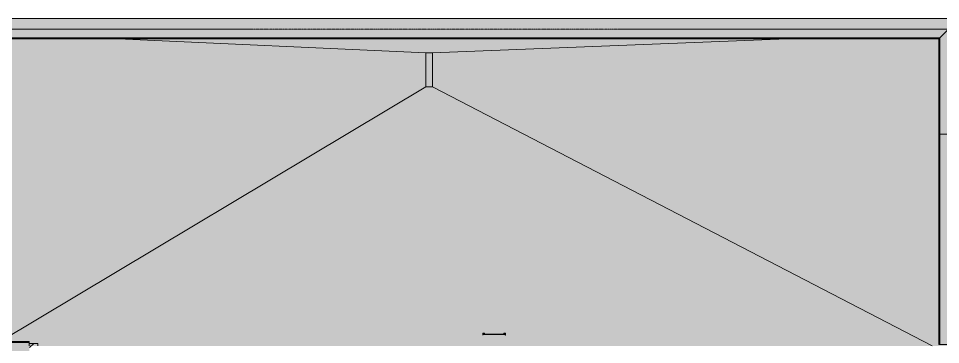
# Model space of a CAD drawing. Header units: millimetres. Extents: x -3902 to 188078, y -8553 to 29000.
# Drawn here: x 60400 to 94308, y 15407 to 27400 of the extents above; entities that cross this region are included whole.
import ezdxf

# ---------------------------------------------------------------- set-up
doc = ezdxf.new("R2010")
doc.units = ezdxf.units.MM
doc.linetypes.add('Осевая', pattern=[31.75, 6.35, -4.7625, 15.875, -4.7625])
for name, color, linetype, lineweight in [('A-DETL-6', 7, 'Continuous', 5), ('A-GENM', 7, 'Continuous', 5), ('I-WALL-3', 7, 'Continuous', 5), ('Оси', 7, 'Continuous', 9), ('Оси-2', 7, 'Осевая', 9)]:
    doc.layers.add(name, color=color, linetype=linetype, lineweight=lineweight)
doc.layers.add('A-DETL-GENF-2', color=7, linetype='Continuous', lineweight=9, true_color=0xc0c0c0, transparency=0.4)
for name, color, linetype, lineweight, true_color in [('A-FLOR-1', 7, 'Continuous', 5, 0xb7b7b7), ('A-GENM-1', 7, 'Continuous', 5, 0x737373), ('I-WALL-4', 7, 'Continuous', 5, 0x737373)]:
    doc.layers.add(name, color=color, linetype=linetype, lineweight=lineweight, true_color=true_color)

# ---------------------------------------------------------------- blocks, each defined once
blk = doc.blocks.new('парапет1 - парапет-18629556-3_10_1_птичка')
at = {"layer": 'A-GENM'}
blk.add_line((-2411, 27400), (33928, 27400), dxfattribs=at)
at = {"layer": 'A-GENM-1'}
for p, q in [((33926, 27398), (33219, 26691)), ((33219, 26691), (-1702, 26691)), ((-1665, 26654), (33182, 26654)), ((33182, 26654), (33182, 23147)), ((33219, 26691), (33183, 26655)), ((33219, 23147), (33219, 26691)), ((-1702, 15482), (-268, 15482)), ((-268, 15519), (-1665, 15519)), ((-268, 15519), (-268, 15518)), ((-268, 15518), (-268, 15482)), ((-268, 15482), (-268, 15358))]:
    blk.add_line(p, q, dxfattribs=at)
blk.add_open_spline([(33183, 26655), (33182, 26654), (33182, 26654), (33182, 26654), (33182, 26654)], degree=3, dxfattribs=at)
blk = doc.blocks.new('парапет6 - парапет-21094616-3_10_1_птичка')
at = {"layer": 'A-GENM-1'}
for p, q in [((33173, 23147), (33173, 15407)), ((33173, 23147), (33174, 23147)), ((33174, 23147), (33211, 23147)), ((33211, 23147), (33920, 23147)), ((33211, 23147), (33211, 15407)), ((33920, 15407), (33920, 23147)), ((33174, 15407), (33173, 15407)), ((33211, 15407), (33174, 15407)), ((33920, 15407), (33211, 15407))]:
    blk.add_line(p, q, dxfattribs=at)
blk = doc.blocks.new('ОМ_Арматурный стержень_Форма 1 - ОМ_Арматурный стержень_Форма 1-22194821-3_10_1_птичка')
at = {"layer": 'A-GENM-1'}
for p, q in [((17206, 15793), (16438, 15793)), ((16438, 15784), (16438, 15793)), ((16438, 15775), (16438, 15784)), ((16438, 15775), (17206, 15775)), ((17206, 15793), (17206, 15784)), ((17206, 15784), (17206, 15775))]:
    blk.add_line(p, q, dxfattribs=at)
blk = doc.blocks.new('ОМ_Уголок_ГОСТ 8509-93 - ОМ_Уголок_ГОСТ 8509-93-22194824-3_10_1_птичка')
at = {"layer": 'A-GENM-1'}
for p, q in [((16404, 15821), (16404, 15758)), ((16467, 15821), (16404, 15821)), ((16404, 15758), (16410, 15758)), ((16410, 15758), (16410, 15815)), ((16410, 15815), (16467, 15815)), ((16467, 15815), (16467, 15821))]:
    blk.add_line(p, q, dxfattribs=at)
blk = doc.blocks.new('ОМ_Уголок_ГОСТ 8509-93 - ОМ_Уголок_ГОСТ 8509-93-V125-3_10_1_птичка')
at = {"layer": 'A-GENM-1'}
for p, q in [((17240, 15821), (17177, 15821)), ((17177, 15821), (17177, 15815)), ((17177, 15815), (17234, 15815)), ((17234, 15815), (17234, 15758)), ((17234, 15758), (17240, 15758)), ((17240, 15758), (17240, 15821))]:
    blk.add_line(p, q, dxfattribs=at)

msp = doc.modelspace()

# ---------------------------------------------------------------- hatches: boundary and pattern name
at = {"layer": 'A-DETL-GENF-2'}
msp.add_hatch(color=256, dxfattribs=at).paths.add_polyline_path([(60140.1, 14774.9), (60799.9, 14774.9), (60799.9, 15358), (99827.9, 15358), (99827.9, 23888.3), (94996, 23888.3), (94996, 27398.1), (58658.8, 27398.1), (58658.8, 14774.9), (59674, 14774.9)])
at = {"layer": 'I-WALL-3'}
h = msp.add_hatch(dxfattribs=at)
h.set_pattern_fill('FP_64', color=256, style=0, pattern_type=2)
h.set_pattern_definition([(45, (61067.9, 0), (-353.553, 353.553), []), (135, (61067.9, 0), (-353.553, -353.553), [])])
h.paths.add_polyline_path([(60799.9, 15300), (61107.9, 15300), (61107.9, 15450), (60799.9, 15450), (60799.9, 15341.3)])

# ---------------------------------------------------------------- linework, layer by layer
at = {"layer": 'A-DETL-6'}
msp.add_line((94996, 27398.1), (58658.8, 27398.1), dxfattribs=at)
at = {"layer": 'A-FLOR-1'}
for p, q in [((75377.9, 26130), (64068.2, 26653.6)), ((88664.3, 26653.6), (75627.9, 26130)), ((75377.9, 24880), (75377.9, 26130)), ((75627.9, 26130), (75377.9, 26130)), ((75627.9, 26130), (75627.9, 24880)), ((59709.8, 15518.4), (75377.9, 24880)), ((75627.9, 24880), (75377.9, 24880)), ((93996.1, 15358), (75627.9, 24880))]:
    msp.add_line(p, q, dxfattribs=at)
at = {"layer": 'I-WALL-4'}
for p, q in [((61107.9, 15450), (60799.9, 15450)), ((61107.9, 15358), (61107.9, 15450))]:
    msp.add_line(p, q, dxfattribs=at)
at = {"layer": 'Оси'}
for p, q in [((56443.6, 27000), (68943.6, 27000)), ((82477.9, 27000), (94977.9, 27000))]:
    msp.add_line(p, q, dxfattribs=at)
at = {"layer": 'Оси-2'}
msp.add_line((68943.6, 27000), (82477.9, 27000), dxfattribs=at)

# ---------------------------------------------------------------- block references
at = {"layer": 'A-GENM'}
msp.add_blockref('парапет1 - парапет-18629556-3_10_1_птичка', (61067.9, 0), dxfattribs=at)
at = {"layer": 'A-GENM-1'}
for name in ['парапет6 - парапет-21094616-3_10_1_птичка', 'ОМ_Уголок_ГОСТ 8509-93 - ОМ_Уголок_ГОСТ 8509-93-22194824-3_10_1_птичка', 'ОМ_Арматурный стержень_Форма 1 - ОМ_Арматурный стержень_Форма 1-22194821-3_10_1_птичка', 'ОМ_Уголок_ГОСТ 8509-93 - ОМ_Уголок_ГОСТ 8509-93-V125-3_10_1_птичка']:
    msp.add_blockref(name, (61067.9, 0), dxfattribs=at)

doc.saveas('drawing.dxf')
